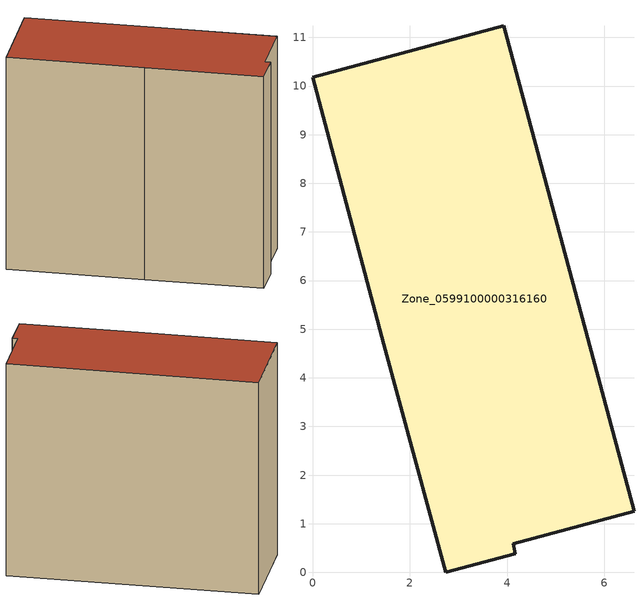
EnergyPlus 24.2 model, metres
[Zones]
Zone_0599100000316160
 floor ground (C_G): 1.46,4.69 0,10.18 3.93,11.24 6.61,1.26 4.13,0.59 4.17,0.38 2.74,0 z0
 wall outside (C_F): 4.17,0.38 4.13,0.59 6.61,1.26 3.93,11.24 0,10.18 1.46,4.69 2.74,0 4.17,0.38 z0:9.3
 roof outside (C_R): 6.61,1.26 3.93,11.24 0,10.18 1.46,4.69 2.74,0 4.17,0.38 4.13,0.59 z9.3
[BUILDING]
Pand.0599100000316160: North Axis=0; Terrain=City; Loads Convergence Tolerance Value=0.04; Temperature Convergence Tolerance Value=0.4; Solar Distribution=FullExterior; Maximum Number of Warmup Days=25; Minimum Number of Warmup Days=1
[Site:Location]
Rotterdam.The.Hague.AP_ZH_NLD Design_Conditions: Latitude=51.96; Longitude=4.45; Time Zone=1; Elevation=-4.5
[SITE:GROUNDTEMPERATURE:BUILDINGSURFACE]
18, 18, 18, 18, 18, 18, 18, 18, 18, 18, 18, 18
[MATERIAL] Thermal Absorptance=0.9; Solar Absorptance=0.7; Visible Absorptance=0.7
Name | Roughness | Thickness | Conductivity | Density | Specific Heat
G.TI.1946 | MediumSmooth | 0.15 | 1 | 540 | 1210
F.TI.1946 | Rough | 0.3 | 0.857143 | 1920 | 840
R.TI.1946 | MediumRough | 0.2 | 0.1 | 1500 | 1000
[CONSTRUCTION]
C_G: G.TI.1946
C_F: F.TI.1946
C_R: R.TI.1946
[ZONE]
Zone_0599100000316160: Type=1; Multiplier=1; Ceiling Height=Autocalculate; Volume=Autocalculate; Floor Area=autocalculate; Part of Total Floor Area=Yes
[ZONEINFILTRATION:DESIGNFLOWRATE]
Infil_Zone_0599100000316160: Zone or ZoneList or Space or SpaceList=Zone_0599100000316160; Schedule=AlwaysOn; Design Flow Rate Calculation Method=Flow/Area; Flow Rate per Floor Area=0.003; Constant Term Coefficient=1; Temperature Term Coefficient=0; Velocity Term Coefficient=0; Velocity Squared Term Coefficient=0
[HVACTEMPLATE:ZONE:IDEALLOADSAIRSYSTEM]
Zone_0599100000316160: Maximum Heating Supply Air Temperature=50; Minimum Cooling Supply Air Temperature=13; Maximum Heating Supply Air Humidity Ratio=0.0156; Minimum Cooling Supply Air Humidity Ratio=0.0077; Heating Limit=NoLimit; Cooling Limit=NoLimit; Dehumidification Control Type=ConstantSensibleHeatRatio; Cooling Sensible Heat Ratio=0.7; Dehumidification Setpoint=60; Humidification Control Type=None; Humidification Setpoint=30; Outdoor Air Method=None; Outdoor Air Flow Rate per Person=0.00944; Outdoor Air Flow Rate per Zone Floor Area=0; Outdoor Air Flow Rate per Zone=0; Demand Controlled Ventilation Type=None; Outdoor Air Economizer Type=NoEconomizer; Heat Recovery Type=None; Sensible Heat Recovery Effectiveness=0.7; Latent Heat Recovery Effectiveness=0.65
[ZONECONTROL:THERMOSTAT]
ThermostatControl_Zone_0599100000316160: Zone or ZoneList=Zone_0599100000316160; Control Type Schedule=DualSetpointControlType; Control 1=Thermostat_Zone_0599100000316160; Temperature Difference Between Cutout And Setpoint=0
[THERMOSTATSETPOINT:DUALSETPOINT]
Thermostat_Zone_0599100000316160: Heating Setpoint Temperature Schedule=HeatingSetpoint_Zone_0599100000316160; Cooling Setpoint Temperature Schedule=CoolingSetpoint_Zone_0599100000316160
[SCHEDULE:COMPACT]
HeatingSetpoint_Zone_0599100000316160: Through: 12/31, For: AllDays, Until: 24:00, 21
CoolingSetpoint_Zone_0599100000316160: Through: 12/31, For: AllDays, Until: 24:00, 24
DualSetpointControlType: Through: 12/31, For: AllDays, Until: 24:00, 4
AlwaysOn: Through: 12/31, For: AllDays, Until: 24:00, 1
